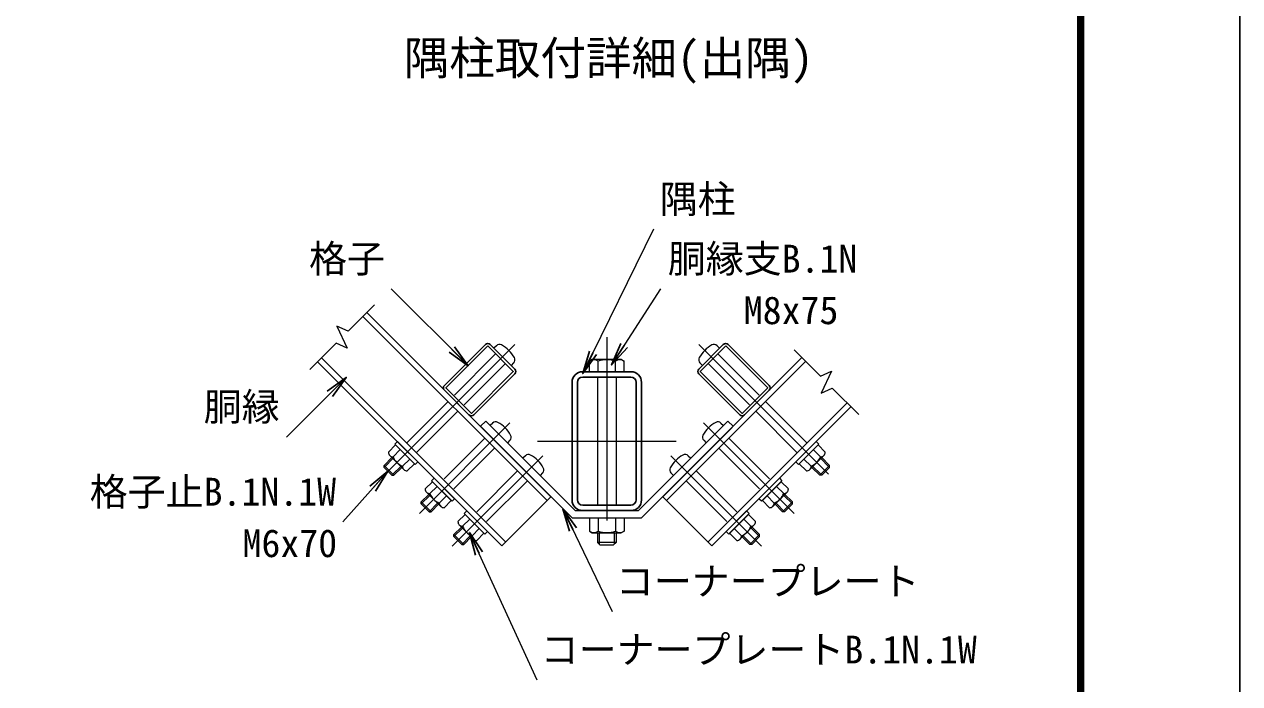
# Model space of a CAD drawing. Units: millimetres, scale not verified. Extents: x -4200 to 4200, y -2970 to 2970.
# Drawn here: x 2099 to 4200, y -1285 to -145 of the extents above; entities that cross this region are included whole.
import ezdxf
from ezdxf.enums import TextEntityAlignment as Align

# ---------------------------------------------------------------- set-up
doc = ezdxf.new("R2010")
doc.units = ezdxf.units.MM
doc.header["$LTSCALE"] = 10
doc.linetypes.add('USER1', pattern=[50.8, 31.75, -6.35, 6.35, -6.35])
for name, color, linetype, lineweight in [('0-0_D-TTL', 2, 'Continuous', 25), ('0-1_D-TTL-TXT', 7, 'Continuous', 25), ('0-2_D-BMK', 2, 'USER1', 13), ('0-5_D-STR1', 1, 'Continuous', 25), ('0-6_D-STR3', 3, 'Continuous', 13), ('0-8_D-STR-DIM', 7, 'Continuous', 13), ('0-9_0', 7, 'Continuous', 25), ('0-B_D-STR-TXT', 7, 'Continuous', 13)]:
    doc.layers.add(name, color=color, linetype=linetype, lineweight=lineweight)
doc.styles.add('ＭＳ ゴシック', font='')
doc.styles.get('ＭＳ ゴシック').set_extended_font_data('MS Gothic')

# ---------------------------------------------------------------- blocks, each defined once
blk = doc.blocks.new('_Open')
at = {"layer": '0-9_0'}
blk.add_line((-10, 1.667), (0, 0), dxfattribs=at)
blk.add_lwpolyline([(-10, -1.667), (0, 0), (-10, 0)], dxfattribs=at)

msp = doc.modelspace()

# ---------------------------------------------------------------- linework, layer by layer
at = {"layer": '0-0_D-TTL'}
for points in [[(-4199.92, 2970.06), (4200.08, 2970.06), (4200.08, -2969.94), (-4199.92, -2969.94)], [(-3929.92, 2750.06), (3930.08, 2750.06), (3930.08, -2749.94), (-3929.92, -2749.94)], [(-3927.42, 2747.56), (3927.58, 2747.56), (3927.58, -2747.44), (-3927.42, -2747.44)], [(-3924.92, 2745.06), (3925.08, 2745.06), (3925.08, -2744.94), (-3924.92, -2744.94)], [(-3922.42, 2742.56), (3922.58, 2742.56), (3922.58, -2742.44), (-3922.42, -2742.44)], [(-3919.92, 2740.06), (3920.08, 2740.06), (3920.08, -2739.94), (-3919.92, -2739.94)]]:
    msp.add_lwpolyline(points, close=True, dxfattribs=at)
at = {"layer": '0-2_D-BMK'}
for p, q in [((3106.2, -685.35), (3106.2, -1045.35)), ((2947.39, -698.15), (2717.09, -928.45)), ((3265.01, -698.15), (3495.31, -928.45)), ((2782.35, -990.47), (2938.88, -833.94)), ((3430.05, -990.47), (3273.52, -833.94)), ((2986.2, -865.35), (3226.2, -865.35)), ((2838.92, -1047.04), (2995.45, -890.51)), ((3373.48, -1047.04), (3216.95, -890.51))]:
    msp.add_line(p, q, dxfattribs=at)
at = {"layer": '0-5_D-STR1'}
for p, q in [((3002.92, -967.89), (2684.73, -649.69)), ((3009.43, -961.38), (2691.23, -643.18)), ((2896.29, -698.34), (2825.58, -769.05)), ((2947.2, -740.76), (2904.78, -698.34)), ((3265.19, -740.76), (3307.62, -698.34)), ((3316.11, -698.34), (3386.82, -769.05)), ((2606.38, -728.04), (2924.58, -1046.23)), ((2612.88, -721.53), (2931.08, -1039.73)), ((3202.97, -961.38), (3443.37, -720.98)), ((3209.47, -967.89), (3449.88, -727.48)), ((2876.49, -819.96), (2947.2, -749.25)), ((3147.8, -745.35), (3064.6, -745.35)), ((3147.8, -754.55), (3064.6, -754.55)), ((3335.9, -819.96), (3265.19, -749.25)), ((3046.2, -763.75), (3046.2, -966.95)), ((3055.4, -763.75), (3055.4, -966.95)), ((3157, -966.95), (3157, -763.75)), ((3166.2, -966.95), (3166.2, -763.75)), ((2825.58, -777.53), (2868.01, -819.96)), ((3386.82, -777.53), (3344.39, -819.96)), ((3521.72, -799.33), (3281.32, -1039.73)), ((3528.22, -805.83), (3287.82, -1046.23)), ((2924.58, -1046.23), (3009.43, -961.38)), ((3287.82, -1046.23), (3202.97, -961.38)), ((3064.6, -976.15), (3147.8, -976.15)), ((3064.6, -985.35), (3147.8, -985.35))]:
    msp.add_line(p, q, dxfattribs=at)
for points in [[(2900.54, -700.88), (2828.13, -773.29), (2872.25, -817.41), (2944.66, -745.01)], [(3311.86, -700.88), (3384.27, -773.29), (3340.15, -817.41), (3267.74, -745.01)]]:
    msp.add_lwpolyline(points, close=True, dxfattribs=at)
for centre, radius, start, end in [((2900.54, -702.58), 6, 45, 135), ((3311.86, -702.58), 6, 45, 135), ((2942.96, -745.01), 6, 315, 45), ((3064.6, -763.75), 18.4, 90, 180), ((3064.6, -763.75), 9.2, 90, 180), ((3147.8, -763.75), 18.4, 0, 90), ((3147.8, -763.75), 9.2, 0, 90), ((3269.44, -745.01), 6, 135, 225), ((2829.82, -773.29), 6, 135, 225), ((3382.57, -773.29), 6, 315, 45), ((2872.25, -815.72), 6, 225, 315), ((3340.15, -815.72), 6, 225, 315), ((3064.6, -966.95), 18.4, 180, 270), ((3064.6, -966.95), 9.2, 180, 270), ((3147.8, -966.95), 9.2, 270, 0), ((3147.8, -966.95), 18.4, 270, 0)]:
    msp.add_arc(centre, radius, start, end, dxfattribs=at)
at = {"layer": '0-6_D-STR3'}
for p, q in [((2915.46, -700.38), (2911.14, -704.7)), ((3296.94, -700.38), (3301.26, -704.7)), ((2914.11, -714.46), (2842.84, -785.74)), ((2931.08, -731.43), (2859.81, -802.71)), ((2945.16, -730.08), (2940.84, -734.4)), ((3081, -724.15), (3076.18, -726.94)), ((3076.18, -745.35), (3076.18, -726.94)), ((3131.4, -724.15), (3081, -724.15)), ((3091.19, -745.35), (3091.19, -726.94)), ((3121.21, -745.35), (3121.21, -726.94)), ((3131.4, -724.15), (3136.22, -726.94)), ((3136.22, -745.35), (3136.22, -726.94)), ((3267.24, -730.08), (3271.56, -734.4)), ((3281.32, -731.43), (3352.59, -802.71)), ((3298.29, -714.46), (3369.56, -785.74)), ((3136.22, -745.35), (3076.18, -745.35)), ((3090.2, -754.55), (3090.2, -976.15)), ((3122.2, -754.55), (3122.2, -976.15)), ((2831.8, -796.77), (2759.96, -868.61)), ((3380.59, -796.77), (3452.44, -868.61)), ((2848.78, -813.74), (2776.93, -885.58)), ((3363.62, -813.74), (3435.47, -885.58)), ((2887.81, -839.76), (3046.2, -998.15)), ((2908.96, -834.17), (2904.64, -838.49)), ((2904.64, -838.49), (2934.34, -868.18)), ((3160.9, -985.35), (3315.54, -830.71)), ((3166.2, -998.15), (3324.59, -839.76)), ((3307.76, -838.49), (3278.06, -868.18)), ((3303.44, -834.17), (3307.76, -838.49)), ((3315.54, -830.71), (3324.59, -839.76)), ((2895.44, -860.41), (2825.03, -930.82)), ((3316.95, -860.41), (3387.37, -930.82)), ((2741.15, -871.86), (2728.71, -884.31)), ((2736.84, -892.44), (2749.29, -879.99)), ((2912.41, -877.38), (2842, -947.79)), ((2938.65, -863.87), (2934.34, -868.18)), ((3273.74, -863.87), (3278.06, -868.18)), ((3299.98, -877.38), (3370.4, -947.79)), ((3475.56, -892.44), (3463.11, -879.99)), ((3471.25, -871.86), (3483.69, -884.31)), ((2734.79, -893.78), (2721.21, -907.36)), ((2736.49, -895.48), (2722.91, -909.06)), ((2731.02, -890.01), (2755.85, -914.84)), ((2753.1, -908.7), (2765.55, -896.26)), ((2965.52, -890.74), (2961.21, -895.05)), ((2961.21, -895.05), (2990.9, -924.75)), ((3251.19, -895.05), (3221.5, -924.75)), ((3246.87, -890.74), (3251.19, -895.05)), ((3459.29, -908.7), (3446.85, -896.26)), ((3481.38, -890.01), (3456.55, -914.84)), ((3475.91, -895.48), (3489.49, -909.06)), ((3477.61, -893.78), (3491.19, -907.36)), ((2721.21, -907.36), (2738.18, -924.33)), ((2721.21, -910.75), (2721.21, -907.36)), ((2721.21, -910.75), (2734.79, -924.33)), ((2750.06, -909.06), (2736.49, -922.63)), ((2751.76, -910.75), (2738.18, -924.33)), ((2952.01, -916.97), (2881.6, -987.39)), ((2995.22, -920.43), (2990.9, -924.75)), ((3217.18, -920.43), (3221.5, -924.75)), ((3260.39, -916.97), (3330.8, -987.39)), ((3460.64, -910.75), (3474.21, -924.33)), ((3462.34, -909.06), (3475.91, -922.63)), ((3491.19, -907.36), (3474.21, -924.33)), ((3491.19, -910.75), (3477.61, -924.33)), ((3491.19, -910.75), (3491.19, -907.36)), ((2734.79, -924.33), (2738.18, -924.33)), ((2804.79, -935.5), (2792.35, -947.95)), ((2800.48, -956.08), (2812.93, -943.63)), ((2804.79, -935.5), (2837.32, -968.03)), ((2968.98, -933.95), (2898.57, -1004.36)), ((3243.42, -933.95), (3313.83, -1004.36)), ((3407.61, -935.5), (3375.08, -968.03)), ((3407.61, -935.5), (3375.08, -968.03)), ((3411.92, -956.08), (3399.47, -943.63)), ((3407.61, -935.5), (3420.05, -947.95)), ((3477.61, -924.33), (3474.21, -924.33)), ((2798.43, -957.42), (2785.42, -970.43)), ((2800.13, -959.12), (2785.42, -973.83)), ((2794.66, -953.65), (2819.49, -978.48)), ((2816.74, -972.34), (2829.19, -959.9)), ((3395.66, -972.34), (3383.21, -959.9)), ((3417.74, -953.65), (3392.91, -978.48)), ((3412.27, -959.12), (3426.98, -973.83)), ((3413.97, -957.42), (3426.98, -970.43)), ((2785.42, -970.43), (2802.39, -987.4)), ((2785.42, -973.83), (2785.42, -970.43)), ((2785.42, -973.83), (2799, -987.4)), ((2813.7, -972.69), (2799, -987.4)), ((2815.4, -974.39), (2802.39, -987.4)), ((2837.32, -968.03), (2824.88, -980.47)), ((3051.5, -985.35), (3160.9, -985.35)), ((3375.08, -968.03), (3387.52, -980.47)), ((3397, -974.39), (3410.01, -987.4)), ((3398.7, -972.69), (3413.4, -987.4)), ((3426.98, -970.43), (3410.01, -987.4)), ((3426.98, -973.83), (3413.4, -987.4)), ((3426.98, -973.83), (3426.98, -970.43)), ((2799, -987.4), (2802.39, -987.4)), ((2861.36, -992.07), (2848.92, -1004.51)), ((2857.05, -1012.65), (2869.49, -1000.2)), ((2861.36, -992.07), (2893.89, -1024.6)), ((2861.36, -992.07), (2893.89, -1024.6)), ((3046.2, -998.15), (3166.2, -998.15)), ((3076.18, -998.15), (3076.18, -1021.25)), ((3076.18, -998.15), (3136.22, -998.15)), ((3091.19, -998.15), (3091.19, -1021.25)), ((3121.21, -998.15), (3121.21, -1021.25)), ((3136.22, -998.15), (3136.22, -1021.25)), ((3351.04, -992.07), (3318.51, -1024.6)), ((3351.04, -992.07), (3318.51, -1024.6)), ((3355.35, -1012.65), (3342.91, -1000.2)), ((3351.04, -992.07), (3363.48, -1004.51)), ((3413.4, -987.4), (3410.01, -987.4)), ((2855, -1013.99), (2841.99, -1027)), ((2856.7, -1015.69), (2841.99, -1030.39)), ((2841.99, -1027), (2858.96, -1043.97)), ((2841.99, -1030.39), (2841.99, -1027)), ((2851.23, -1010.22), (2876.06, -1035.05)), ((2870.27, -1029.26), (2855.56, -1043.97)), ((2873.31, -1028.91), (2885.76, -1016.46)), ((2893.89, -1024.6), (2881.44, -1037.04)), ((3076.18, -1021.25), (3081.2, -1024.15)), ((3081.2, -1024.15), (3131.2, -1024.15)), ((3090.2, -1024.15), (3090.2, -1040.55)), ((3093.2, -1024.15), (3093.2, -1043.55)), ((3119.2, -1024.15), (3119.2, -1043.55)), ((3122.2, -1024.15), (3122.2, -1040.55)), ((3136.22, -1021.25), (3131.2, -1024.15)), ((3318.51, -1024.6), (3330.96, -1037.04)), ((3339.09, -1028.91), (3326.64, -1016.46)), ((3361.17, -1010.22), (3336.34, -1035.05)), ((3342.13, -1029.26), (3356.84, -1043.97)), ((3370.41, -1027), (3353.44, -1043.97)), ((3355.7, -1015.69), (3370.41, -1030.39)), ((3357.4, -1013.99), (3370.41, -1027)), ((3370.41, -1030.39), (3370.41, -1027)), ((2841.99, -1030.39), (2855.56, -1043.97)), ((2855.56, -1043.97), (2858.96, -1043.97)), ((2871.97, -1030.96), (2858.96, -1043.97)), ((3090.2, -1040.55), (3095, -1045.35)), ((3122.2, -1040.55), (3090.2, -1040.55)), ((3117.4, -1045.35), (3095, -1045.35)), ((3122.2, -1040.55), (3117.4, -1045.35)), ((3340.43, -1030.96), (3353.44, -1043.97)), ((3356.84, -1043.97), (3353.44, -1043.97)), ((3370.41, -1030.39), (3356.84, -1043.97))]:
    msp.add_line(p, q, dxfattribs=at)
for points in [[(2887.81, -839.76), (2896.86, -830.71), (3051.5, -985.35)], [(2741.15, -871.86), (2773.68, -904.39), (2761.24, -916.83)], [(3471.25, -871.86), (3438.72, -904.39), (3451.16, -916.83)]]:
    msp.add_lwpolyline(points, dxfattribs=at)
for points in [[(2739.74, -870.45), (2775.09, -905.8), (2779.62, -901.28), (2744.27, -865.92)], [(3472.66, -870.45), (3437.3, -905.8), (3432.78, -901.28), (3468.13, -865.92)], [(2803.38, -934.09), (2838.73, -969.44), (2843.26, -964.92), (2807.9, -929.56)], [(3409.02, -934.09), (3373.66, -969.44), (3369.14, -964.92), (3404.49, -929.56)], [(2859.95, -990.66), (2895.3, -1026.01), (2899.83, -1021.49), (2864.47, -986.13)], [(3352.45, -990.66), (3317.1, -1026.01), (3312.57, -1021.49), (3347.93, -986.13)]]:
    msp.add_lwpolyline(points, close=True, dxfattribs=at)
for centre, radius, start, end in [((2920.84, -705.76), 7.6, 61.07286, 135), ((2897.42, -748.12), 56, 28.92714, 61.07286), ((3314.97, -748.12), 56, 118.92714, 151.07286), ((3291.56, -705.76), 7.6, 45, 118.92714), ((2939.79, -724.71), 7.6, 315, 28.92714), ((3083.68, -737.9), 13.29, 55.61585, 124.38415), ((3106.2, -774.29), 49.68, 72.4121, 107.5879), ((3128.72, -737.9), 13.29, 55.61585, 124.38415), ((3272.61, -724.71), 7.6, 151.07286, 225), ((2914.33, -839.54), 7.6, 61.07286, 135), ((2890.92, -881.9), 56, 28.92714, 61.07286), ((3321.48, -881.9), 56, 118.92714, 151.07286), ((3298.07, -839.54), 7.6, 45, 118.92714), ((2933.28, -858.49), 7.6, 315, 28.92714), ((3279.12, -858.49), 7.6, 151.07286, 225), ((2736.8, -884.35), 8.09, 179.68187, 270.31813), ((2763.61, -881.94), 28.75, 201.42363, 248.57637), ((2970.9, -896.11), 7.6, 61.07286, 135), ((2947.49, -938.47), 56, 28.92714, 61.07286), ((3264.91, -938.47), 56, 118.92714, 151.07286), ((3241.5, -896.11), 7.6, 45, 118.92714), ((3448.79, -881.94), 28.75, 291.42363, 338.57637), ((3475.6, -884.35), 8.09, 269.68187, 0.31813), ((2761.15, -908.79), 8.05, 179.39087, 270.60913), ((2989.85, -915.06), 7.6, 315, 28.92714), ((3222.55, -915.06), 7.6, 151.07286, 225), ((3451.25, -908.79), 8.05, 269.39087, 0.60913), ((2800.44, -947.99), 8.09, 179.68187, 270.31813), ((2827.25, -945.58), 28.75, 201.42363, 248.57637), ((3385.15, -945.58), 28.75, 291.42363, 338.57637), ((3411.96, -947.99), 8.09, 269.68187, 0.31813), ((2824.79, -972.43), 8.05, 179.39087, 270.60913), ((3387.61, -972.43), 8.05, 269.39087, 0.60913), ((2857, -1004.56), 8.09, 179.68187, 270.31813), ((3355.4, -1004.56), 8.09, 269.68187, 0.31813), ((2883.81, -1002.14), 28.75, 201.42363, 248.57637), ((2881.36, -1029), 8.05, 179.39087, 270.60913), ((3083.68, -1010.28), 13.29, 235.61585, 304.38416), ((3106.2, -973.9), 49.68, 252.4121, 287.5879), ((3128.72, -1010.28), 13.29, 235.61586, 304.38414), ((3331.04, -1029), 8.05, 269.39087, 0.60913), ((3328.58, -1002.14), 28.75, 291.42363, 338.57637)]:
    msp.add_arc(centre, radius, start, end, dxfattribs=at)
at = {"layer": '0-8_D-STR-DIM'}
for p, q in [((2659.01, -675.41), (2704.57, -629.85)), ((2639.89, -666.49), (2657.72, -704.73)), ((2659.01, -675.41), (2639.89, -666.49)), ((2593.04, -741.37), (2638.6, -695.81)), ((2657.72, -704.73), (2638.6, -695.81)), ((3475.59, -753.2), (3430.04, -707.64)), ((3475.59, -753.2), (3494.71, -744.29)), ((3494.71, -744.29), (3476.88, -782.52)), ((3476.88, -782.52), (3496, -773.61)), ((3541.56, -819.17), (3496, -773.61))]:
    msp.add_line(p, q, dxfattribs=at)
at = {"layer": '0-B_D-STR-TXT'}
for p, q in [((3186.85, -499), (3065.54, -746.81)), ((2733.75, -602.05), (2865.41, -733.71)), ((3199.22, -602.32), (3115.65, -731.89)), ((2552.67, -858.38), (2654.36, -756.7)), ((2650, -1005.02), (2726.67, -919.03)), ((3116.07, -1160.25), (3031.25, -984.14)), ((2986.11, -1278.34), (2869.74, -1025.09))]:
    msp.add_line(p, q, dxfattribs=at)

# ---------------------------------------------------------------- block references
at = {"layer": '0-B_D-STR-TXT', "xscale": 4, "yscale": 4}
for p, rotation in [((2866.83, -735.13), 315), ((3064.66, -748.61), 243.91731), ((3114.57, -733.57), 237.17814), ((2655.77, -755.28), 45), ((2728, -917.54), 48.27868), ((3030.39, -982.34), 115.71501), ((2868.91, -1023.27), 114.67717)]:
    msp.add_blockref('_Open', p, dxfattribs=dict(at, rotation=rotation))

# ---------------------------------------------------------------- texts
at = {"layer": '0-1_D-TTL-TXT', "style": 'ＭＳ ゴシック'}
msp.add_text('隅柱取付詳細(出隅)', height=57.7, dxfattribs=at).set_placement((2755.34, -249.19), align=Align.BOTTOM_LEFT)
at = {"layer": '0-B_D-STR-TXT', "style": 'ＭＳ ゴシック'}
for s, p in [('隅柱', (3197.8, -485.4)), ('格子', (2591.6, -588.33)), ('胴縁支B.1N', (3211.67, -588.35)), ('M8x75', (3342.91, -677.57)), ('胴縁', (2409.52, -844.41)), ('格子止B.1N.1W', (2212.55, -991.3)), ('M6x70', (2476.56, -1080.27)), ('コーナープレート', (3121.92, -1146.06)), ('コーナープレートB.1N.1W', (2991.96, -1264.15))]:
    msp.add_text(s, height=48.09, dxfattribs=at).set_placement(p, align=Align.BOTTOM_LEFT)

doc.saveas('drawing.dxf')
